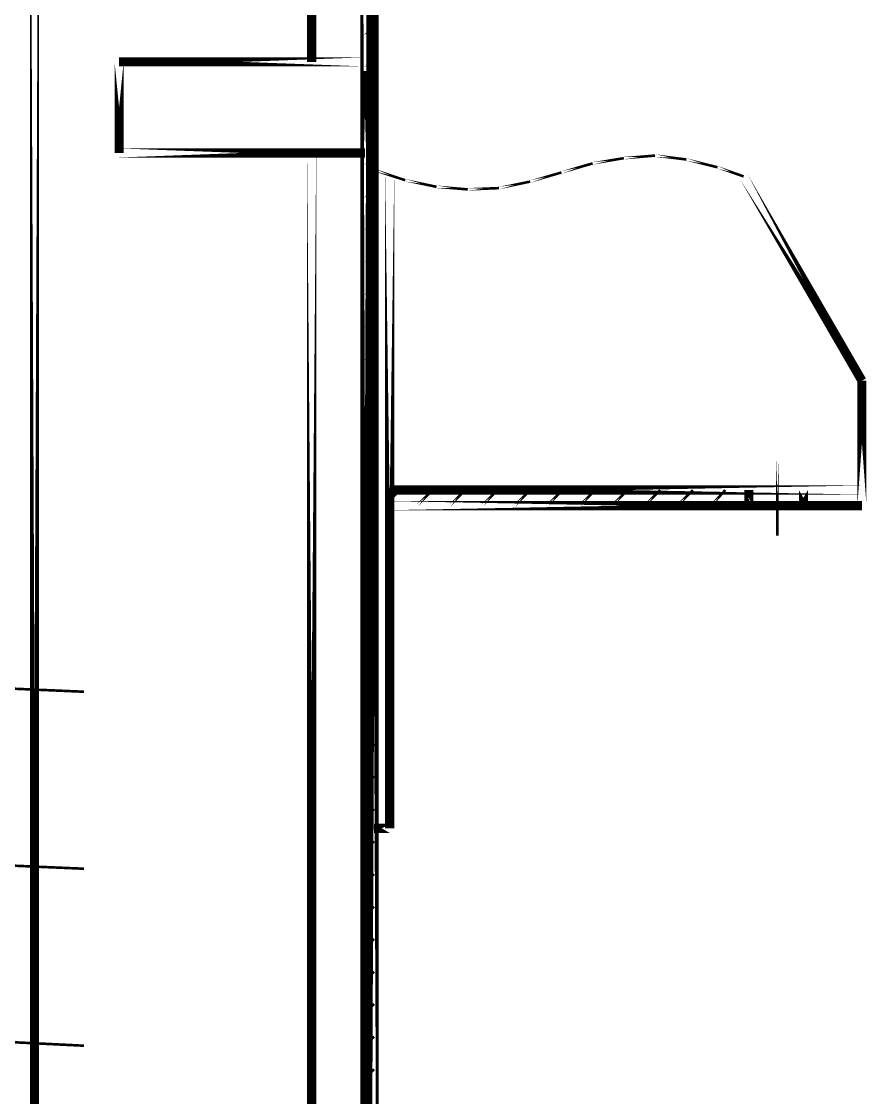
# Model space of a CAD drawing. Extents: x 0 to 359, y 1 to 652.
# Drawn here: x 303.6 to 358.6, y 346.8 to 416.8 of the extents above; entities that cross this region are included whole.
import ezdxf

# ---------------------------------------------------------------- set-up
doc = ezdxf.new("R2010")
doc.units = 0
doc.layers.add('C00-00-00-BLACK', color=7, linetype='CONTINUOUS')

msp = doc.modelspace()

# ---------------------------------------------------------------- linework, layer by layer
at = {"layer": 'C00-00-00-BLACK'}
for points, const_width in [([(325.967, 474.049), (325.967, 304.038), (325.967, 474.049)], 0.5927), ([(304.461, 441.875), (304.461, 304.038), (304.461, 441.875)], 0.5927), ([(322.495, 441.875), (322.495, 414.189), (322.495, 441.875)], 0.5927), ([(326.559, 304.038), (326.559, 441.875), (326.559, 304.038)], 0.5927), ([(325.967, 415.883), (326.559, 416.475), (325.967, 415.883)], 0.1693), ([(325.967, 414.189), (309.965, 414.189), (325.967, 414.189)], 0.5927), ([(309.965, 414.189), (309.965, 408.263), (309.965, 414.189)], 0.5927), ([(325.967, 413.766), (326.559, 414.359), (325.967, 413.766)], 0.1693), ([(325.967, 408.009), (325.967, 413.597), (325.967, 408.009)], 0.1693), ([(325.967, 411.649), (326.559, 412.242), (325.967, 411.649)], 0.1693), ([(325.967, 409.533), (326.559, 410.125), (325.967, 409.533)], 0.1693), ([(309.965, 408.263), (325.967, 408.263), (309.965, 408.263)], 0.5927), ([(322.495, 408.263), (322.495, 337.651), (322.495, 408.263)], 0.5927), ([(342.816, 407.924), (344.847, 408.093), (342.816, 407.924)], 0.1693), ([(344.847, 408.093), (346.88, 407.839), (344.847, 408.093)], 0.1693), ([(325.967, 407.416), (326.559, 408.009), (325.967, 407.416)], 0.1693), ([(338.751, 406.993), (340.783, 407.585), (338.751, 406.993)], 0.1693), ([(340.783, 407.585), (342.816, 407.924), (340.783, 407.585)], 0.1693), ([(346.88, 407.839), (348.911, 407.331), (346.88, 407.839)], 0.1693), ([(348.911, 407.331), (350.605, 406.739), (348.911, 407.331)], 0.1693), ([(326.559, 407.162), (328.592, 406.485), (326.559, 407.162)], 0.1693), ([(327.575, 406.823), (327.575, 364.321), (327.575, 406.823)], 0.5927), ([(336.719, 406.4), (338.751, 406.993), (336.719, 406.4)], 0.1693), ([(350.605, 406.739), (358.309, 393.446), (350.605, 406.739)], 0.5927), ([(328.592, 406.485), (330.623, 406.061), (328.592, 406.485)], 0.1693), ([(330.623, 406.061), (332.656, 405.892), (330.623, 406.061)], 0.1693), ([(332.656, 405.892), (334.687, 405.977), (332.656, 405.892)], 0.1693), ([(334.687, 405.977), (336.719, 406.4), (334.687, 405.977)], 0.1693), ([(325.967, 405.299), (326.559, 405.892), (325.967, 405.299)], 0.1693), ([(325.967, 403.183), (326.559, 403.775), (325.967, 403.183)], 0.1693), ([(325.967, 401.066), (326.559, 401.659), (325.967, 401.066)], 0.1693), ([(325.967, 398.949), (326.559, 399.542), (325.967, 398.949)], 0.1693), ([(325.967, 396.833), (326.559, 397.425), (325.967, 396.833)], 0.1693), ([(325.967, 394.716), (326.559, 395.309), (325.967, 394.716)], 0.1693), ([(358.309, 385.318), (358.309, 393.446), (358.309, 385.318)], 0.5927), ([(325.967, 392.599), (326.559, 393.192), (325.967, 392.599)], 0.1693), ([(325.967, 390.483), (326.559, 391.075), (325.967, 390.483)], 0.1693), ([(325.967, 388.366), (326.559, 388.959), (325.967, 388.366)], 0.1693), ([(352.806, 388.366), (352.806, 383.371), (352.806, 388.366)], 0.1693), ([(325.967, 386.249), (326.559, 386.842), (325.967, 386.249)], 0.1693), ([(358.309, 386.334), (327.575, 386.334), (358.309, 386.334)], 0.5927), ([(327.575, 385.657), (328.253, 386.334), (327.575, 385.657)], 0.1693), ([(329.354, 385.318), (330.369, 386.334), (329.354, 385.318)], 0.1693), ([(331.471, 385.318), (332.486, 386.334), (331.471, 385.318)], 0.1693), ([(333.587, 385.318), (334.603, 386.334), (333.587, 385.318)], 0.1693), ([(335.704, 385.318), (336.719, 386.334), (335.704, 385.318)], 0.1693), ([(337.821, 385.318), (338.836, 386.334), (337.821, 385.318)], 0.1693), ([(339.937, 385.318), (340.953, 386.334), (339.937, 385.318)], 0.1693), ([(342.054, 385.318), (343.069, 386.334), (342.054, 385.318)], 0.1693), ([(344.171, 385.318), (345.186, 386.334), (344.171, 385.318)], 0.1693), ([(346.287, 385.318), (347.303, 386.334), (346.287, 385.318)], 0.1693), ([(348.488, 385.318), (349.419, 386.334), (348.488, 385.318)], 0.1693), ([(350.944, 385.318), (350.944, 386.334), (350.944, 385.318)], 0.5927), ([(354.499, 386.334), (354.499, 385.318), (354.499, 386.334)], 0.5927), ([(350.605, 385.318), (350.944, 385.741), (350.605, 385.318)], 0.1693), ([(327.575, 385.318), (358.309, 385.318), (327.575, 385.318)], 0.5927), ([(325.967, 384.048), (326.559, 384.725), (325.967, 384.048)], 0.1693), ([(325.967, 381.931), (326.559, 382.524), (325.967, 381.931)], 0.1693), ([(325.967, 379.815), (326.559, 380.407), (325.967, 379.815)], 0.1693), ([(325.967, 377.698), (326.559, 378.291), (325.967, 377.698)], 0.1693), ([(325.967, 375.581), (326.559, 376.174), (325.967, 375.581)], 0.1693), ([(293.963, 373.803), (307.679, 373.211), (293.963, 373.803)], 0.1693), ([(325.967, 373.465), (326.559, 374.057), (325.967, 373.465)], 0.1693), ([(325.967, 371.348), (326.559, 371.941), (325.967, 371.348)], 0.1693), ([(325.967, 369.231), (326.559, 369.824), (325.967, 369.231)], 0.1693), ([(325.967, 367.115), (326.559, 367.707), (325.967, 367.115)], 0.1693), ([(325.967, 364.998), (326.559, 365.591), (325.967, 364.998)], 0.1693), ([(327.575, 364.321), (326.559, 364.321), (327.575, 364.321)], 0.5927), ([(325.967, 362.881), (326.559, 363.474), (325.967, 362.881)], 0.1693), ([(293.963, 362.289), (307.679, 361.696), (293.963, 362.289)], 0.1693), ([(325.967, 360.765), (326.559, 361.357), (325.967, 360.765)], 0.1693), ([(325.967, 358.648), (326.559, 359.241), (325.967, 358.648)], 0.1693), ([(325.967, 356.531), (326.559, 357.124), (325.967, 356.531)], 0.1693), ([(325.967, 354.415), (326.559, 355.007), (325.967, 354.415)], 0.1693), ([(325.967, 352.298), (326.559, 352.891), (325.967, 352.298)], 0.1693), ([(293.963, 350.858), (307.679, 350.182), (293.963, 350.858)], 0.1693), ([(325.967, 350.182), (326.559, 350.774), (325.967, 350.182)], 0.1693), ([(325.967, 348.065), (326.559, 348.657), (325.967, 348.065)], 0.1693)]:
    msp.add_lwpolyline(points, close=True, dxfattribs=dict(at, const_width=const_width))

doc.saveas('drawing.dxf')
